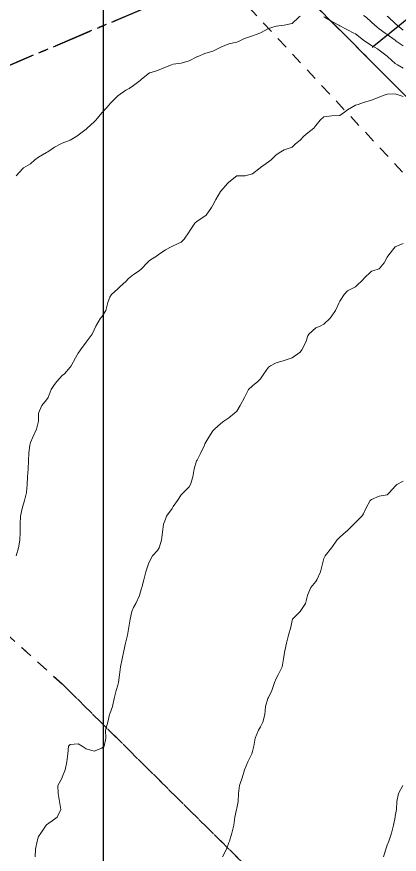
# Model space of a CAD drawing. Header units: centimetres. Extents: x 0 to 642158, y -847 to 649707.
# Drawn here: x 616825.4 to 616849.5, y 621114.4 to 621167.3 of the extents above; entities that cross this region are included whole.
import ezdxf

# ---------------------------------------------------------------- set-up
doc = ezdxf.new("R2010")
doc.units = ezdxf.units.CM
doc.header["$MEASUREMENT"] = 0
doc.linetypes.add('CENTERX2', pattern=[4, 2.5, -0.5, 0.5, -0.5])
doc.linetypes.add('JIS_02_0.7', pattern=[1.35, 0.75, -0.6])
doc.layers.add('MEV_schema paysager_Ha', color=7, linetype='Continuous', lineweight=25, transparency=0.13)
doc.layers.add('SPW_parcellaire cadastral', color=7, linetype='CENTERX2', lineweight=25, true_color=0xff0542)
doc.layers.add('WAL_parcellaire agricole', color=7, linetype='JIS_02_0.7', lineweight=25)
doc.layers.add('WAL_topographie 0.5', color=253, linetype='Continuous', lineweight=20)
picture_1 = doc.add_image_def('image2.png', size_in_pixel=(6614, 11023))

msp = doc.modelspace()

# ---------------------------------------------------------------- hatches: boundary and pattern name
at = {"layer": 'MEV_schema paysager_Ha', "transparency": 33554687}
h = msp.add_hatch(dxfattribs=at)
h.set_pattern_fill('ANSI31', color=60, scale=30, angle=354)
h.paths.add_polyline_path([(616763.793, 621237.399), (616780.361, 621223.636), (616806.73, 621203.109), (616835.432, 621183.048), (616849.2, 621170.918), (616860.426, 621161.465), (616877.021, 621145.92), (616895.432, 621126.667), (616906.244, 621113.266), (616915.551, 621100.874), (616925.104, 621088.577), (616933.769, 621076.473), (616936.099, 621075.05), (616937.977, 621072.979), (616937.912, 621070.973), (616937.135, 621069.225), (616936.358, 621067.608), (616937.135, 621064.501), (616940.76, 621060.683), (616945.227, 621056.8), (616947.105, 621052.206), (616962.41, 621024.728), (616974.109, 620995.255), (616988.613, 620964.831), (617000.873, 620934.818), (616994.034, 620945.287), (616980.56, 620976.65), (616967.841, 621003.399), (616952.474, 621032.764), (616936.299, 621056.62), (616930.996, 621060.508), (616927.549, 621064.307), (616925.604, 621066.074), (616925.516, 621067.841), (616925.125, 621068.86), (616924.852, 621069.499), (616924.487, 621070.183), (616924.304, 621071.324), (616923.391, 621073.103), (616922.341, 621073.925), (616921.096, 621075.97), (616919.417, 621078.356), (616911.722, 621092.304), (616907.214, 621097.272), (616901.665, 621105.707), (616893.69, 621116.453), (616882.131, 621129.394), (616872.652, 621139.563), (616858.571, 621155.492), (616844.444, 621168.426), (616830.582, 621180.304), (616816.719, 621190.861), (616800.357, 621202.226), (616786.054, 621214.304), (616772.55, 621226.115), (616757.239, 621240.336), (616751.019, 621247.072), (616746.267, 621252.771), (616748.773, 621253.031), (616755.597, 621245.259), (616761.904, 621239.386)])
h = msp.add_hatch(dxfattribs=at)
h.set_pattern_fill('ANSI31', color=60, scale=15, angle=354)
h.paths.add_polyline_path([(616763.793, 621237.399), (616780.361, 621223.636), (616806.73, 621203.109), (616835.432, 621183.048), (616849.2, 621170.918), (616860.426, 621161.465), (616877.021, 621145.92), (616895.432, 621126.667), (616906.244, 621113.266), (616915.551, 621100.874), (616925.104, 621088.577), (616933.769, 621076.473), (616936.099, 621075.05), (616937.977, 621072.979), (616937.912, 621070.973), (616937.135, 621069.225), (616936.358, 621067.608), (616937.135, 621064.501), (616940.76, 621060.683), (616945.227, 621056.8), (616947.105, 621052.206), (616962.41, 621024.728), (616974.109, 620995.255), (616988.613, 620964.831), (617000.873, 620934.818), (616995.278, 620946.197), (616981.322, 620977.591), (616968.949, 621004.724), (616954.95, 621033.47), (616939.273, 621058.598), (616934.212, 621062.775), (616932.292, 621066.548), (616932.356, 621068.019), (616932.484, 621070.385), (616932.676, 621072.303), (616931.333, 621074.286), (616929.926, 621075.948), (616928.134, 621077.547), (616926.215, 621078.186), (616923.976, 621080.872), (616915.079, 621094.601), (616910.377, 621100.394), (616904.363, 621108.155), (616896.709, 621119.194), (616884.982, 621132.444), (616875.303, 621142.281), (616859.978, 621158.245), (616846.267, 621170.017), (616832.7, 621182.018), (616818.337, 621192.934), (616802.115, 621203.987), (616787.085, 621215.761), (616773.725, 621227.447), (616758.184, 621241.318), (616751.756, 621248.212), (616746.267, 621252.771), (616748.773, 621253.031), (616755.597, 621245.259), (616761.904, 621239.386)])

# ---------------------------------------------------------------- linework, layer by layer
at = {"layer": 'SPW_parcellaire cadastral'}
for points in [[(616718.835, 621287.856), (616753.119, 621246.609), (616783.079, 621216.904), (616803.88, 621199.445), (616825.651, 621183.795), (616841.151, 621171.07), (616772.42, 621142.06), (616722.671, 621121.06), (616716.437, 621128.668)], [(617069.693, 620775.462), (617042.312, 620836.61), (617036.267, 620850.114), (617034.006, 620855.163), (617017.558, 620891.904), (616974.006, 620989.185), (616961.91, 621014.447), (616950.392, 621034.719), (616936.965, 621054.591), (616923.841, 621069.865), (616923.568, 621072.35), (616921.936, 621074.869), (616902.276, 621105.214), (616875.163, 621136.929), (616841.151, 621171.07), (616825.651, 621183.795), (616803.88, 621199.445), (616783.079, 621216.904), (616753.119, 621246.609), (616755.27, 621248.854), (616758.203, 621251.915), (616759.547, 621253.317)], [(616847.565, 621061.691), (616772.42, 621142.06), (616841.151, 621171.07), (616875.163, 621136.929), (616902.276, 621105.214), (616921.936, 621074.869), (616923.568, 621072.35), (616896.517, 621069.531), (616879.69, 621063.677), (616847.565, 621061.691)]]:
    msp.add_lwpolyline(points, dxfattribs=at)
at = {"layer": 'WAL_parcellaire agricole'}
for points in [[(616810.251, 621070.768), (616781.35, 621080.764), (616765.85, 621085.362), (616748.357, 621090.818), (616682.918, 621169.639), (616661.738, 621197.449), (616602.087, 621269.369), (616526.994, 621299.499), (616576.822, 621338.338), (616533.815, 621402.665), (616552.813, 621416.834), (616582.717, 621382.138), (616635.423, 621323.445), (616688.43, 621261.152), (616732.293, 621211.325), (616828.245, 621125.169), (616881.648, 621072.228), (616874.217, 621071.21), (616845.277, 621069.528), (616834.321, 621069.895), (616821.725, 621073.496), (616819.913, 621067.675), (616810.251, 621070.768)], [(616729.279, 621214.505), (616755.498, 621243.526), (616799.169, 621200.865), (616838.173, 621169.87), (616922.849, 621078.881), (616887.651, 621066.277), (616828.245, 621125.169), (616732.293, 621211.325), (616729.279, 621214.505)]]:
    msp.add_lwpolyline(points, dxfattribs=at)
at = {"layer": 'WAL_topographie 0.5'}
for points in [[(616843.25, 621167.321), (616843.175, 621167.25), (616842.75, 621166.864), (616842.25, 621166.75), (616842.25, 621166.75), (616841.75, 621166.693), (616841.25, 621166.536), (616840.75, 621166.265), (616840.708, 621166.25), (616840.25, 621166.081), (616839.75, 621165.911), (616839.417, 621165.75), (616839.25, 621165.683), (616838.75, 621165.565), (616838.25, 621165.356), (616838.046, 621165.25), (616837.75, 621165.102), (616837.25, 621164.961), (616836.75, 621164.758), (616836.733, 621164.75), (616836.25, 621164.491), (616835.75, 621164.359), (616835.25, 621164.288), (616835.132, 621164.25), (616834.75, 621164.106), (616834.25, 621163.896), (616833.783, 621163.75), (616833.75, 621163.733), (616833.25, 621163.331), (616833.154, 621163.25), (616832.75, 621162.932), (616832.464, 621162.75), (616832.25, 621162.64), (616831.75, 621162.286), (616831.709, 621162.25), (616831.25, 621161.778), (616831.223, 621161.75), (616830.788, 621161.25), (616830.75, 621161.207), (616830.36, 621160.75), (616830.25, 621160.654), (616829.818, 621160.25), (616829.75, 621160.189), (616829.25, 621159.806), (616829.161, 621159.75), (616828.75, 621159.5), (616828.25, 621159.298), (616828.15, 621159.25), (616827.75, 621159.04), (616827.327, 621158.75), (616827.25, 621158.712), (616826.75, 621158.417), (616826.507, 621158.25), (616826.25, 621158.007), (616825.798, 621157.75), (616825.75, 621157.713), (616825.347, 621157.25)], [(616849.75, 621164.043), (616849.387, 621164.25), (616849.25, 621164.338), (616848.792, 621164.75), (616848.75, 621164.784), (616848.25, 621165.179), (616848.138, 621165.25), (616847.75, 621165.468), (616847.327, 621165.75), (616847.25, 621165.811), (616846.75, 621166.193), (616846.649, 621166.25), (616846.25, 621166.465), (616845.75, 621166.716), (616845.689, 621166.75), (616845.25, 621166.987), (616844.801, 621167.25), (616844.75, 621167.283)], [(616849.75, 621165.448), (616849.312, 621165.75), (616849.25, 621165.795), (616848.75, 621166.164), (616848.614, 621166.25), (616848.25, 621166.52), (616847.976, 621166.75), (616847.75, 621166.945), (616847.423, 621167.25), (616847.25, 621167.367)], [(616849.75, 621166.439), (616849.374, 621166.75), (616849.25, 621166.853), (616848.828, 621167.25), (616848.75, 621167.325)], [(616849.75, 621162.25), (616849.25, 621162.411), (616848.75, 621162.402), (616848.333, 621162.25), (616848.25, 621162.206), (616847.75, 621162.008), (616847.25, 621161.861), (616846.917, 621161.75), (616846.75, 621161.69), (616846.25, 621161.41), (616846.045, 621161.25), (616845.75, 621161.045), (616845.25, 621161.022), (616844.75, 621160.973), (616844.517, 621160.75), (616844.25, 621160.407), (616844.125, 621160.25), (616843.75, 621159.95), (616843.488, 621159.75), (616843.25, 621159.5), (616842.956, 621159.25), (616842.75, 621159.056), (616842.25, 621158.879), (616842.046, 621158.75), (616841.75, 621158.569), (616841.421, 621158.25), (616841.25, 621158.132), (616840.75, 621157.761), (616840.736, 621157.75), (616840.25, 621157.359), (616839.796, 621157.25), (616839.75, 621157.242), (616839.25, 621157.239), (616838.75, 621156.841), (616838.671, 621156.75), (616838.25, 621156.279), (616838.227, 621156.25), (616837.94, 621155.75), (616837.75, 621155.385), (616837.66, 621155.25), (616837.318, 621154.75), (616837.25, 621154.687), (616836.75, 621154.378), (616836.611, 621154.25), (616836.271, 621153.75), (616836.25, 621153.715), (616835.928, 621153.25), (616835.75, 621153.058), (616835.25, 621152.82), (616835.118, 621152.75), (616834.75, 621152.566), (616834.306, 621152.25), (616834.25, 621152.217), (616833.75, 621151.901), (616833.607, 621151.75), (616833.25, 621151.371), (616833.102, 621151.25), (616832.75, 621151.006), (616832.417, 621150.75), (616832.25, 621150.565), (616831.91, 621150.25), (616831.75, 621150.117), (616831.357, 621149.75), (616831.25, 621149.573), (616831.13, 621149.25), (616830.988, 621148.75), (616830.75, 621148.35), (616830.661, 621148.25), (616830.375, 621147.75), (616830.25, 621147.525), (616830.128, 621147.25), (616829.75, 621146.75), (616829.75, 621146.75), (616829.395, 621146.25), (616829.25, 621146.038), (616829.076, 621145.75), (616828.801, 621145.25), (616828.75, 621145.155), (616828.381, 621144.75), (616828.25, 621144.639), (616827.9, 621144.25), (616827.75, 621144.063), (616827.558, 621143.75), (616827.348, 621143.25), (616827.25, 621143.095), (616826.964, 621142.75), (616826.75, 621142.25), (616826.75, 621142.249), (616826.74, 621141.75), (616826.622, 621141.25), (616826.399, 621140.75), (616826.25, 621140.406), (616826.2, 621140.25), (616826.141, 621139.75), (616826.118, 621139.25), (616826.096, 621138.75), (616826.065, 621138.25), (616826.04, 621137.75), (616826, 621137.25), (616825.872, 621136.75), (616825.75, 621136.383), (616825.716, 621136.25), (616825.623, 621135.75), (616825.583, 621135.25), (616825.596, 621134.75), (616825.571, 621134.25), (616825.496, 621133.75), (616825.35, 621133.25)], [(616849.75, 621152.974), (616849.25, 621152.75), (616849.25, 621152.75), (616848.844, 621152.25), (616848.75, 621152.105), (616848.546, 621151.75), (616848.25, 621151.36), (616847.841, 621151.25), (616847.75, 621151.214), (616847.269, 621150.75), (616847.25, 621150.725), (616846.775, 621150.25), (616846.75, 621150.233), (616846.25, 621149.971), (616846.023, 621149.75), (616845.75, 621149.321), (616845.709, 621149.25), (616845.477, 621148.75), (616845.25, 621148.393), (616845.143, 621148.25), (616844.75, 621147.871), (616844.516, 621147.75), (616844.25, 621147.639), (616843.798, 621147.25), (616843.75, 621147.143), (616843.605, 621146.75), (616843.354, 621146.25), (616843.25, 621146.119), (616842.75, 621145.75), (616842.75, 621145.75), (616842.25, 621145.574), (616841.75, 621145.438), (616841.375, 621145.25), (616841.25, 621145.156), (616840.967, 621144.75), (616840.75, 621144.417), (616840.583, 621144.25), (616840.25, 621143.98), (616840, 621143.75), (616839.75, 621143.25), (616839.75, 621143.25), (616839.472, 621142.75), (616839.25, 621142.387), (616839.107, 621142.25), (616838.75, 621141.972), (616838.45, 621141.75), (616838.25, 621141.602), (616837.854, 621141.25), (616837.75, 621141.15), (616837.494, 621140.75), (616837.25, 621140.318), (616837.212, 621140.25), (616836.981, 621139.75), (616836.75, 621139.3), (616836.726, 621139.25), (616836.56, 621138.75), (616836.488, 621138.25), (616836.34, 621137.75), (616836.25, 621137.61), (616835.89, 621137.25), (616835.75, 621137.104), (616835.507, 621136.75), (616835.25, 621136.359), (616835.184, 621136.25), (616834.826, 621135.75), (616834.75, 621135.571), (616834.635, 621135.25), (616834.571, 621134.75), (616834.518, 621134.25), (616834.353, 621133.75), (616834.25, 621133.583), (616833.942, 621133.25), (616833.75, 621132.893), (616833.697, 621132.75), (616833.527, 621132.25), (616833.386, 621131.75), (616833.259, 621131.25), (616833.25, 621131.217), (616833.12, 621130.75), (616832.881, 621130.25), (616832.75, 621129.988), (616832.639, 621129.75), (616832.526, 621129.25), (616832.454, 621128.75), (616832.365, 621128.25), (616832.25, 621127.821), (616832.232, 621127.75), (616832.132, 621127.25), (616832.025, 621126.75), (616831.912, 621126.25), (616831.867, 621125.75), (616831.792, 621125.25), (616831.75, 621125.083), (616831.642, 621124.75), (616831.528, 621124.25), (616831.408, 621123.75), (616831.25, 621123.288), (616831.237, 621123.25), (616831.118, 621122.75), (616830.966, 621122.25), (616830.997, 621121.75), (616830.883, 621121.25), (616830.75, 621121.113), (616830.25, 621120.917), (616829.75, 621121.066), (616829.513, 621121.25), (616829.25, 621121.393), (616828.75, 621121.34), (616828.647, 621121.25), (616828.595, 621120.75), (616828.531, 621120.25), (616828.426, 621119.75), (616828.25, 621119.276), (616828.233, 621119.25), (616827.975, 621118.75), (616827.987, 621118.25), (616828.078, 621117.75), (616828.165, 621117.25), (616827.925, 621116.75), (616827.75, 621116.641), (616827.25, 621116.266), (616827.231, 621116.25), (616826.89, 621115.75), (616826.75, 621115.544), (616826.662, 621115.25), (616826.55, 621114.75), (616826.539, 621114.25)], [(616849.75, 621137.97), (616849.359, 621137.75), (616849.25, 621137.654), (616848.9, 621137.25), (616848.75, 621137.114), (616848.25, 621137.018), (616847.75, 621136.817), (616847.679, 621136.75), (616847.405, 621136.25), (616847.25, 621135.908), (616847.143, 621135.75), (616846.75, 621135.357), (616846.65, 621135.25), (616846.25, 621134.863), (616846.11, 621134.75), (616845.75, 621134.44), (616845.56, 621134.25), (616845.25, 621133.776), (616845.23, 621133.75), (616844.827, 621133.25), (616844.75, 621133.083), (616844.661, 621132.75), (616844.534, 621132.25), (616844.311, 621131.75), (616844.25, 621131.637), (616843.926, 621131.25), (616843.75, 621130.817), (616843.72, 621130.75), (616843.583, 621130.25), (616843.265, 621129.75), (616843.25, 621129.733), (616842.782, 621129.25), (616842.75, 621129.167), (616842.674, 621128.75), (616842.52, 621128.25), (616842.386, 621127.75), (616842.282, 621127.25), (616842.25, 621127.036), (616842.196, 621126.75), (616842.129, 621126.25), (616841.868, 621125.75), (616841.75, 621125.515), (616841.637, 621125.25), (616841.475, 621124.75), (616841.25, 621124.322), (616841.212, 621124.25), (616841.064, 621123.75), (616841.031, 621123.25), (616840.903, 621122.75), (616840.75, 621122.461), (616840.636, 621122.25), (616840.426, 621121.75), (616840.335, 621121.25), (616840.25, 621120.9), (616840.204, 621120.75), (616839.952, 621120.25), (616839.75, 621119.75), (616839.75, 621119.75), (616839.596, 621119.25), (616839.43, 621118.75), (616839.361, 621118.25), (616839.341, 621117.75), (616839.25, 621117.333), (616839.229, 621117.25), (616839.13, 621116.75), (616839.067, 621116.25), (616838.95, 621115.75), (616838.798, 621115.25), (616838.75, 621115.171), (616838.605, 621114.75), (616838.356, 621114.25)], [(616849.736, 621118.75), (616849.456, 621118.25), (616849.344, 621117.75), (616849.331, 621117.25), (616849.25, 621116.833), (616849.24, 621116.75), (616849.152, 621116.25), (616849.024, 621115.75), (616848.843, 621115.25), (616848.75, 621114.984), (616848.66, 621114.75), (616848.513, 621114.25)]]:
    msp.add_lwpolyline(points, dxfattribs=at)

# ---------------------------------------------------------------- pictures from other files: only their frames are drawn
image = msp.add_image(picture_1, insert=(616830.845, 620745.783), size_in_units=(429.466, 715.756), dxfattribs=dict(brightness=75))
image.dxf.flags = 7

doc.saveas('drawing.dxf')
